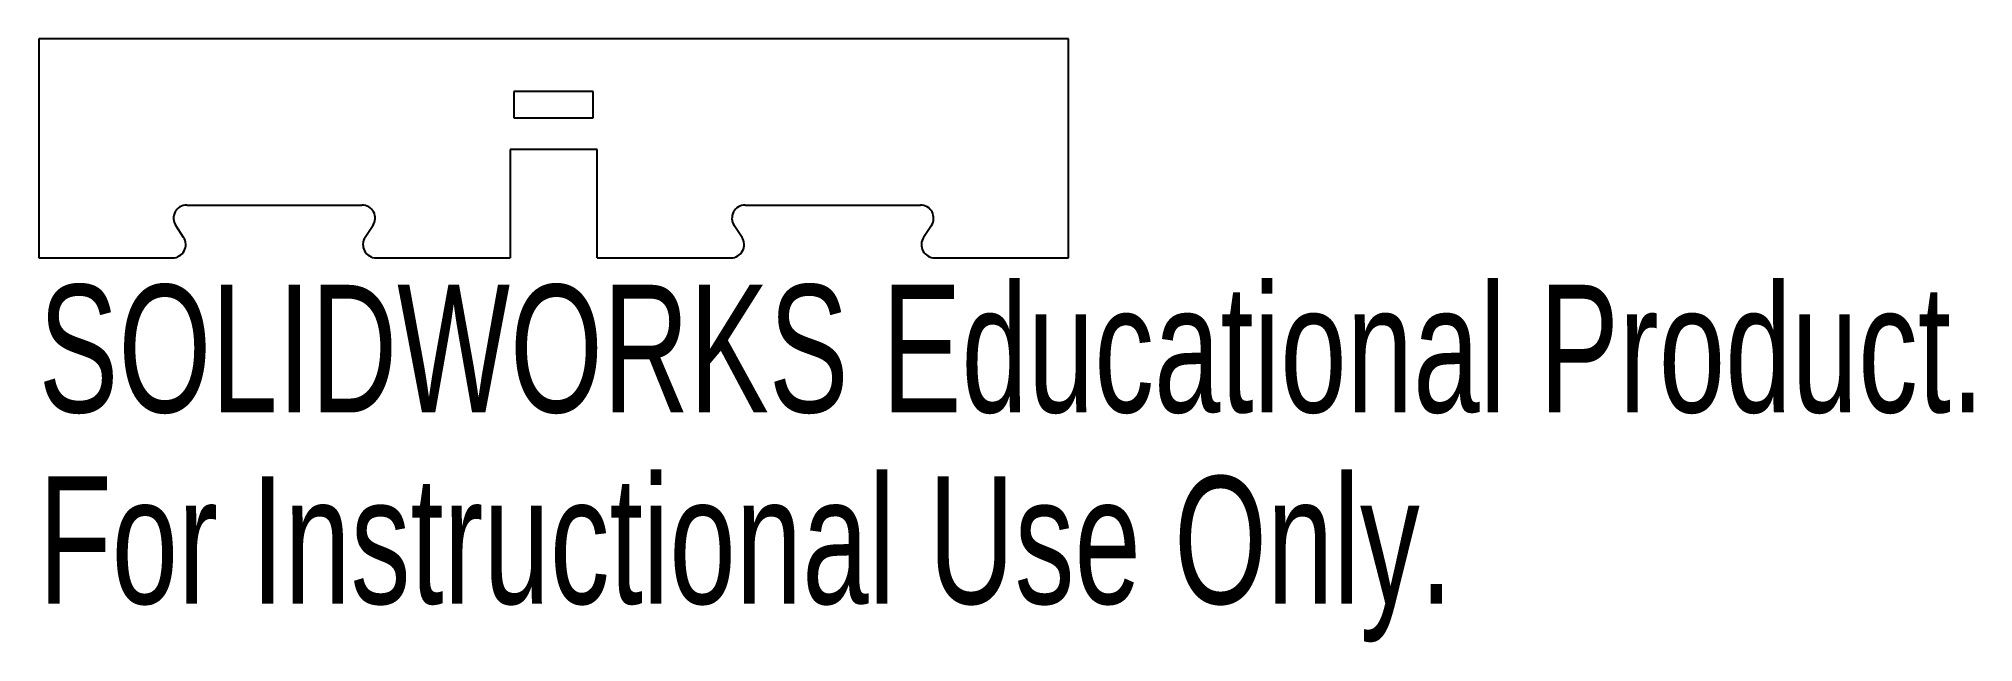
# Model space of a CAD drawing. Header units: millimetres. Extents: x 0 to 73.3, y -14.6 to 8.3.
import ezdxf

# ---------------------------------------------------------------- set-up
doc = ezdxf.new("R2010")
doc.units = ezdxf.units.MM
doc.styles.add('SLDTEXTSTYLE0', font='TXT', dxfattribs={"width": 0.7})

msp = doc.modelspace()

# ---------------------------------------------------------------- linework, layer by layer
at = {"color": 7, "linetype": 'Continuous', "lineweight": 25}
for p, q in [((39, 8.3), (0, 8.3)), ((0, 8.3), (0, 0)), ((39, 0), (39, 8.3)), ((18, 6.3), (18, 5.3)), ((21, 6.3), (18, 6.3)), ((21, 5.3), (21, 6.3)), ((18, 5.3), (21, 5.3)), ((17.85, 4.1), (17.85, 0)), ((21.15, 4.1), (17.85, 4.1)), ((21.15, 0), (21.15, 4.1)), ((5.606, 2), (12.244, 2)), ((26.756, 2), (33.394, 2)), ((5.486, 0.776), (5.189, 1.224)), ((12.661, 1.224), (12.364, 0.776)), ((26.636, 0.776), (26.339, 1.224)), ((33.811, 1.224), (33.514, 0.776)), ((0, 0), (5.069, 0)), ((12.781, 0), (17.85, 0)), ((21.15, 0), (26.219, 0)), ((33.931, 0), (39, 0))]:
    msp.add_line(p, q, dxfattribs=at)
for centre, start, end in [((5.606, 1.5), 90, 213.52447), ((12.244, 1.5), 326.47553, 90), ((26.756, 1.5), 90, 213.52447), ((33.394, 1.5), 326.47553, 90), ((5.069, 0.5), 270, 33.52447), ((12.781, 0.5), 146.47553, 270), ((26.219, 0.5), 270, 33.52447), ((33.931, 0.5), 146.47553, 270)]:
    msp.add_arc(centre, 0.5, start, end, dxfattribs=at)

# ---------------------------------------------------------------- texts
at = {"color": 7, "linetype": 'Continuous', "char_height": 4.83362, "attachment_point": 1, "style": 'SLDTEXTSTYLE0'}
for s, insert in [('SOLIDWORKS Educational Product.', (0, -1.02)), ('For Instructional Use Only.', (0, -8.27))]:
    msp.add_mtext(s, dxfattribs=dict(at, insert=insert))

doc.saveas('drawing.dxf')
